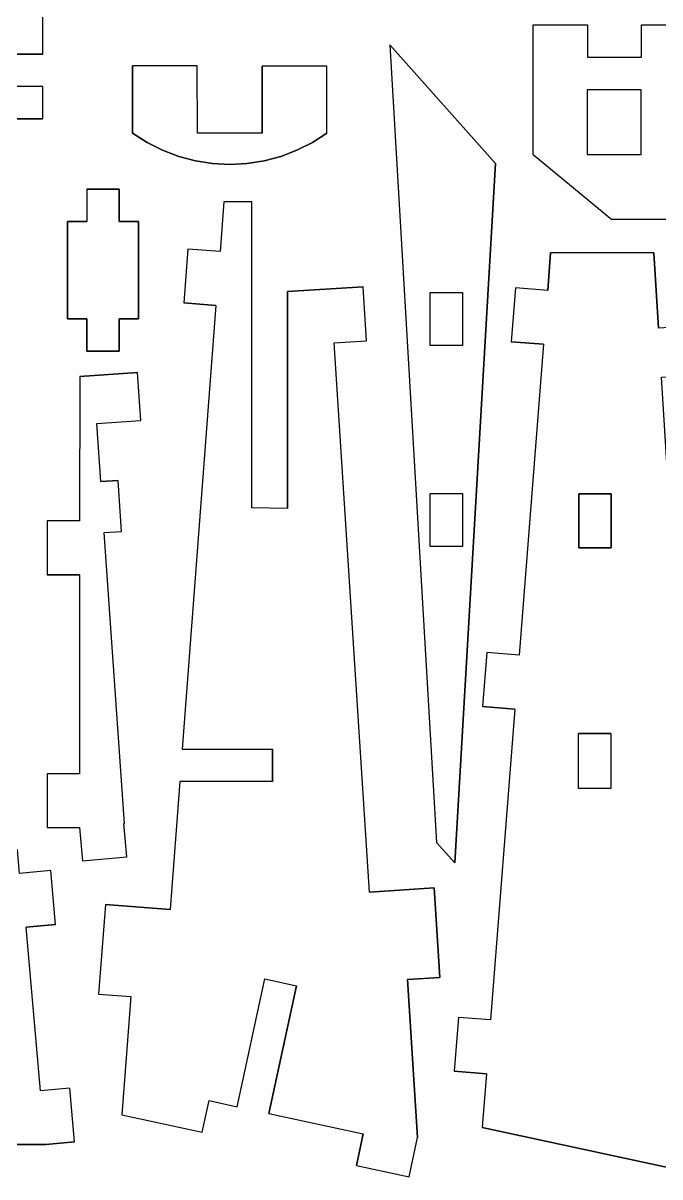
# Model space of a CAD drawing. Extents: x -17.1 to 17.1, y -14.2 to 14.2.
# Drawn here: x -2.26 to 3.64, y -13.91 to -3.23 of the extents above; entities that cross this region are included whole.
import ezdxf

# ---------------------------------------------------------------- set-up
doc = ezdxf.new("R2010")
doc.units = 0
doc.header["$MEASUREMENT"] = 0
doc.layers.add('CAMADA_1', color=7, linetype='CONTINUOUS')

msp = doc.modelspace()

# ---------------------------------------------------------------- linework, layer by layer
at = {"layer": 'CAMADA_1', "color": 250}
for points, knots in [([(-3.3975, 0.81819), (-3.3975, 0.81819), (-3.34966, 1.11438), (-3.34966, 1.11438), (-3.34966, 1.11438), (-3.34966, 1.11438), (-2.76154, 1.01938), (-2.76154, 1.01938), (-2.76154, 1.01938), (-2.76154, 1.01938), (-2.80942, 0.72315), (-2.80942, 0.72315), (-2.80942, 0.72315), (-2.80942, 0.72315), (-2.31581, 0.64343), (-2.31581, 0.64343), (-2.31581, 0.64343), (-2.31581, 0.64343), (-2.26794, 0.93962), (-2.26794, 0.93962), (-2.26794, 0.93962), (-2.26794, 0.93962), (-1.7538, 0.72086), (-1.7538, 0.72086), (-1.7538, 0.72086), (-1.7538, 0.72086), (-1.87124, 0.44485), (-1.87124, 0.44485), (-1.87124, 0.44485), (-1.87124, 0.44485), (-1.41227, 0.24955), (-1.41227, 0.24955), (-1.41227, 0.24955), (-1.41227, 0.24955), (-1.29483, 0.52563), (-1.29483, 0.52563), (-1.29483, 0.52563), (-1.29483, 0.52563), (-0.77953, 0.30638), (-0.77953, 0.30638), (-0.77953, 0.30638), (-0.77953, 0.30638), (-0.62928, 0.26398), (-0.62928, 0.26398), (-0.62928, 0.26398), (-0.62928, 0.26398), (-0.71074, -0.02474), (-0.71074, -0.02474), (-0.71074, -0.02474), (-0.71074, -0.02474), (-0.42203, -0.10619), (-0.42203, -0.10619), (-0.42203, -0.10619), (-0.42203, -0.10619), (-0.34057, 0.18252), (-0.34057, 0.18252), (-0.34057, 0.18252), (-0.34057, 0.18252), (-0.19032, 0.14015), (-0.19032, 0.14015), (-0.19032, 0.14015), (-0.19032, 0.14015), (-0.01034, 0.14015), (-0.01034, 0.14015), (-0.01034, 0.14015), (-0.01034, 0.14015), (-0.01034, -0.15985), (-0.01034, -0.15985), (-0.01034, -0.15985), (-0.01034, -0.15985), (0.28967, -0.15985), (0.28967, -0.15985), (0.28967, -0.15985), (0.28967, -0.15985), (0.28967, 0.14015), (0.28967, 0.14015), (0.28967, 0.14015), (0.28967, 0.14015), (0.46969, 0.14015), (0.46969, 0.14015), (0.46969, 0.14015), (0.46969, 0.14015), (0.46969, 0.2456), (0.46969, 0.2456), (0.46969, 0.2456), (0.46969, 0.2456), (0.77287, 0.3479), (0.77287, 0.3479), (0.77287, 0.3479), (0.77287, 0.3479), (0.86879, 0.06364), (0.86879, 0.06364), (0.86879, 0.06364), (0.86879, 0.06364), (1.15305, 0.15956), (1.15305, 0.15956), (1.15305, 0.15956), (1.15305, 0.15956), (1.05713, 0.44382), (1.05713, 0.44382), (1.05713, 0.44382), (1.05713, 0.44382), (1.36035, 0.54613), (1.36035, 0.54613), (1.36035, 0.54613), (1.36035, 0.54613), (1.64931, 0.49399), (1.64931, 0.49399), (1.64931, 0.49399), (1.64931, 0.49399), (1.59604, 0.19875), (1.59604, 0.19875), (1.59604, 0.19875), (1.59604, 0.19875), (1.59604, -0.38404), (1.59604, -0.38404), (1.59604, -0.38404), (1.59604, -0.38404), (2.60844, -0.38404), (2.60844, -0.38404), (2.60844, -0.38404), (2.60844, -0.38404), (2.60844, -0.58403), (2.60844, -0.58403), (2.60844, -0.58403), (2.60844, -0.58403), (2.90844, -0.58403), (2.90844, -0.58403), (2.90844, -0.58403), (2.90844, -0.58403), (2.90844, -1.10406), (2.90844, -1.10406), (2.90844, -1.10406), (2.90844, -1.10406), (2.60844, -1.10406), (2.60844, -1.10406), (2.60844, -1.10406), (2.60844, -1.10406), (2.60844, -1.30405), (2.60844, -1.30405), (2.60844, -1.30405), (2.60844, -1.30405), (1.59604, -1.30405), (1.59604, -1.30405), (1.59604, -1.30405), (1.59604, -1.30405), (1.59604, -1.88687), (1.59604, -1.88687), (1.59604, -1.88687), (1.59604, -1.88687), (1.64931, -2.18211), (1.64931, -2.18211), (1.64931, -2.18211), (1.64931, -2.18211), (1.36035, -2.23425), (1.36035, -2.23425), (1.36035, -2.23425), (1.36035, -2.23425), (1.05713, -2.13191), (1.05713, -2.13191), (1.05713, -2.13191), (1.05713, -2.13191), (1.15305, -1.84768), (1.15305, -1.84768), (1.15305, -1.84768), (1.15305, -1.84768), (0.86879, -1.75176), (0.86879, -1.75176), (0.86879, -1.75176), (0.86879, -1.75176), (0.7729, -2.03603), (0.7729, -2.03603), (0.7729, -2.03603), (0.7729, -2.03603), (0.46969, -1.93372), (0.46969, -1.93372), (0.46969, -1.93372), (0.46969, -1.93372), (0.46969, -1.82828), (0.46969, -1.82828), (0.46969, -1.82828), (0.46969, -1.82828), (0.28967, -1.82828), (0.28967, -1.82828), (0.28967, -1.82828), (0.28967, -1.82828), (0.28967, -1.52824), (0.28967, -1.52824), (0.28967, -1.52824), (0.28967, -1.52824), (-0.01034, -1.52824), (-0.01034, -1.52824), (-0.01034, -1.52824), (-0.01034, -1.52824), (-0.01034, -1.82824), (-0.01034, -1.82824), (-0.01034, -1.82824), (-0.01034, -1.82824), (-0.19032, -1.82824), (-0.19032, -1.82824), (-0.19032, -1.82824), (-0.19032, -1.82824), (-0.34057, -1.87065), (-0.34057, -1.87065), (-0.34057, -1.87065), (-0.34057, -1.87065), (-0.42203, -1.58193), (-0.42203, -1.58193), (-0.42203, -1.58193), (-0.42203, -1.58193), (-0.71074, -1.66339), (-0.71074, -1.66339), (-0.71074, -1.66339), (-0.71074, -1.66339), (-0.62928, -1.9521), (-0.62928, -1.9521), (-0.62928, -1.9521), (-0.62928, -1.9521), (-0.77953, -1.99451), (-0.77953, -1.99451), (-0.77953, -1.99451), (-0.77953, -1.99451), (-1.29483, -2.21376), (-1.29483, -2.21376), (-1.29483, -2.21376), (-1.29483, -2.21376), (-1.41227, -1.93767), (-1.41227, -1.93767), (-1.41227, -1.93767), (-1.41227, -1.93767), (-1.87124, -2.13294), (-1.87124, -2.13294), (-1.87124, -2.13294), (-1.87124, -2.13294), (-1.75376, -2.40898), (-1.75376, -2.40898), (-1.75376, -2.40898), (-1.75376, -2.40898), (-2.26794, -2.62774), (-2.26794, -2.62774), (-2.26794, -2.62774), (-2.26794, -2.62774), (-2.31581, -2.33155), (-2.31581, -2.33155), (-2.31581, -2.33155), (-2.31581, -2.33155), (-2.80942, -2.41131), (-2.80942, -2.41131), (-2.80942, -2.41131), (-2.80942, -2.41131), (-2.76154, -2.70751), (-2.76154, -2.70751), (-2.76154, -2.70751), (-2.76154, -2.70751), (-3.34966, -2.80251), (-3.34966, -2.80251), (-3.34966, -2.80251), (-3.34966, -2.80251), (-3.3975, -2.50632), (-3.3975, -2.50632), (-3.3975, -2.50632), (-3.3975, -2.50632), (-3.8911, -2.58604), (-3.8911, -2.58604), (-3.8911, -2.58604), (-3.8911, -2.58604), (-3.84323, -2.88224), (-3.84323, -2.88224), (-3.84323, -2.88224), (-3.84323, -2.88224), (-5.14914, -3.09323), (-5.14914, -3.09323), (-5.14914, -3.09323), (-5.14914, -3.09323), (-6.11124, -3.36596), (-6.11124, -3.36596), (-6.11124, -3.36596), (-6.11124, -3.36596), (-6.02939, -3.65461), (-6.02939, -3.65461), (-6.02939, -3.65461), (-6.02939, -3.65461), (-6.51044, -3.79096), (-6.51044, -3.79096), (-6.51044, -3.79096), (-6.51044, -3.79096), (-6.59229, -3.50231), (-6.59229, -3.50231), (-6.59229, -3.50231), (-6.59229, -3.50231), (-9.01605, -4.18942), (-9.01605, -4.18942), (-9.01605, -4.18942), (-9.01605, -4.18942), (-8.93424, -4.47806), (-8.93424, -4.47806), (-8.93424, -4.47806), (-8.93424, -4.47806), (-9.70333, -4.69608), (-9.70333, -4.69608), (-9.70333, -4.69608), (-9.70333, -4.69608), (-9.86197, -4.13636), (-9.86197, -4.13636), (-9.86197, -4.13636), (-9.86197, -4.13636), (-9.60529, -4.06358), (-9.60529, -4.06358), (-9.60529, -4.06358), (-9.60529, -4.06358), (-9.5498, -4.32093), (-9.5498, -4.32093), (-9.5498, -4.32093), (-9.5498, -4.32093), (-9.25654, -4.25775), (-9.25654, -4.25775), (-9.25654, -4.25775), (-9.25654, -4.25775), (-9.40502, -3.56888), (-9.40502, -3.56888), (-9.40502, -3.56888), (-9.40502, -3.56888), (-4.28808, -2.46631), (-4.28808, -2.46631), (-4.28808, -2.46631), (-4.28808, -2.46631), (-4.34982, -2.17262), (-4.34982, -2.17262), (-4.34982, -2.17262), (-4.34982, -2.17262), (-4.98588, -2.30633), (-4.98588, -2.30633), (-4.98588, -2.30633), (-4.98588, -2.30633), (-5.0322, -1.96829), (-5.0322, -1.96829), (-5.0322, -1.96829), (-5.0322, -1.96829), (-2.35828, -1.0606), (-2.35828, -1.0606), (-2.35828, -1.0606), (-2.35828, -1.0606), (-2.35828, -0.62753), (-2.35828, -0.62753), (-2.35828, -0.62753), (-2.35828, -0.62753), (-5.0322, 0.28017), (-5.0322, 0.28017), (-5.0322, 0.28017), (-5.0322, 0.28017), (-4.98588, 0.6182), (-4.98588, 0.6182), (-4.98588, 0.6182), (-4.98588, 0.6182), (-4.34982, 0.4845), (-4.34982, 0.4845), (-4.34982, 0.4845), (-4.34982, 0.4845), (-4.28808, 0.77819), (-4.28808, 0.77819), (-4.28808, 0.77819), (-4.28808, 0.77819), (-9.40502, 1.88076), (-9.40502, 1.88076), (-9.40502, 1.88076), (-9.40502, 1.88076), (-9.25654, 2.56963), (-9.25654, 2.56963), (-9.25654, 2.56963), (-9.25654, 2.56963), (-9.5498, 2.63281), (-9.5498, 2.63281), (-9.5498, 2.63281), (-9.5498, 2.63281), (-9.60529, 2.37546), (-9.60529, 2.37546), (-9.60529, 2.37546), (-9.60529, 2.37546), (-9.86197, 2.44824), (-9.86197, 2.44824), (-9.86197, 2.44824), (-9.86197, 2.44824), (-9.70333, 3.00795), (-9.70333, 3.00795), (-9.70333, 3.00795), (-9.70333, 3.00795), (-8.93424, 2.7899), (-8.93424, 2.7899), (-8.93424, 2.7899), (-8.93424, 2.7899), (-9.01605, 2.50129), (-9.01605, 2.50129), (-9.01605, 2.50129), (-9.01605, 2.50129), (-6.59229, 1.81419), (-6.59229, 1.81419), (-6.59229, 1.81419), (-6.59229, 1.81419), (-6.51044, 2.10283), (-6.51044, 2.10283), (-6.51044, 2.10283), (-6.51044, 2.10283), (-6.02943, 1.96645), (-6.02943, 1.96645), (-6.02943, 1.96645), (-6.02943, 1.96645), (-6.11124, 1.67784), (-6.11124, 1.67784), (-6.11124, 1.67784), (-6.11124, 1.67784), (-5.14914, 1.40507), (-5.14914, 1.40507), (-5.14914, 1.40507), (-5.14914, 1.40507), (-3.84327, 1.19411), (-3.84327, 1.19411), (-3.84327, 1.19411), (-3.84327, 1.19411), (-3.8911, 0.89792), (-3.8911, 0.89792), (-3.8911, 0.89792), (-3.8911, 0.89792), (-3.3975, 0.81819), (-3.3975, 0.81819)], [0, 0, 0, 0, 0.00934579, 0.00934579, 0.00934579, 0.00934579, 0.01869159, 0.01869159, 0.01869159, 0.01869159, 0.02803738, 0.02803738, 0.02803738, 0.02803738, 0.03738318, 0.03738318, 0.03738318, 0.03738318, 0.04672897, 0.04672897, 0.04672897, 0.04672897, 0.05607477, 0.05607477, 0.05607477, 0.05607477, 0.06542056, 0.06542056, 0.06542056, 0.06542056, 0.07476636, 0.07476636, 0.07476636, 0.07476636, 0.08411215, 0.08411215, 0.08411215, 0.08411215, 0.09345794, 0.09345794, 0.09345794, 0.09345794, 0.10280374, 0.10280374, 0.10280374, 0.10280374, 0.11214953, 0.11214953, 0.11214953, 0.11214953, 0.12149533, 0.12149533, 0.12149533, 0.12149533, 0.13084112, 0.13084112, 0.13084112, 0.13084112, 0.14018692, 0.14018692, 0.14018692, 0.14018692, 0.14953271, 0.14953271, 0.14953271, 0.14953271, 0.1588785, 0.1588785, 0.1588785, 0.1588785, 0.1682243, 0.1682243, 0.1682243, 0.1682243, 0.17757009, 0.17757009, 0.17757009, 0.17757009, 0.18691589, 0.18691589, 0.18691589, 0.18691589, 0.19626168, 0.19626168, 0.19626168, 0.19626168, 0.20560748, 0.20560748, 0.20560748, 0.20560748, 0.21495327, 0.21495327, 0.21495327, 0.21495327, 0.22429907, 0.22429907, 0.22429907, 0.22429907, 0.23364486, 0.23364486, 0.23364486, 0.23364486, 0.24299065, 0.24299065, 0.24299065, 0.24299065, 0.25233645, 0.25233645, 0.25233645, 0.25233645, 0.26168224, 0.26168224, 0.26168224, 0.26168224, 0.27102804, 0.27102804, 0.27102804, 0.27102804, 0.28037383, 0.28037383, 0.28037383, 0.28037383, 0.28971963, 0.28971963, 0.28971963, 0.28971963, 0.29906542, 0.29906542, 0.29906542, 0.29906542, 0.30841121, 0.30841121, 0.30841121, 0.30841121, 0.31775701, 0.31775701, 0.31775701, 0.31775701, 0.3271028, 0.3271028, 0.3271028, 0.3271028, 0.3364486, 0.3364486, 0.3364486, 0.3364486, 0.34579439, 0.34579439, 0.34579439, 0.34579439, 0.35514019, 0.35514019, 0.35514019, 0.35514019, 0.36448598, 0.36448598, 0.36448598, 0.36448598, 0.37383178, 0.37383178, 0.37383178, 0.37383178, 0.38317757, 0.38317757, 0.38317757, 0.38317757, 0.39252336, 0.39252336, 0.39252336, 0.39252336, 0.40186916, 0.40186916, 0.40186916, 0.40186916, 0.41121495, 0.41121495, 0.41121495, 0.41121495, 0.42056075, 0.42056075, 0.42056075, 0.42056075, 0.42990654, 0.42990654, 0.42990654, 0.42990654, 0.43925234, 0.43925234, 0.43925234, 0.43925234, 0.44859813, 0.44859813, 0.44859813, 0.44859813, 0.45794393, 0.45794393, 0.45794393, 0.45794393, 0.46728972, 0.46728972, 0.46728972, 0.46728972, 0.47663551, 0.47663551, 0.47663551, 0.47663551, 0.48598131, 0.48598131, 0.48598131, 0.48598131, 0.4953271, 0.4953271, 0.4953271, 0.4953271, 0.5046729, 0.5046729, 0.5046729, 0.5046729, 0.51401869, 0.51401869, 0.51401869, 0.51401869, 0.52336449, 0.52336449, 0.52336449, 0.52336449, 0.53271028, 0.53271028, 0.53271028, 0.53271028, 0.54205607, 0.54205607, 0.54205607, 0.54205607, 0.55140187, 0.55140187, 0.55140187, 0.55140187, 0.56074766, 0.56074766, 0.56074766, 0.56074766, 0.57009346, 0.57009346, 0.57009346, 0.57009346, 0.57943925, 0.57943925, 0.57943925, 0.57943925, 0.58878505, 0.58878505, 0.58878505, 0.58878505, 0.59813084, 0.59813084, 0.59813084, 0.59813084, 0.60747664, 0.60747664, 0.60747664, 0.60747664, 0.61682243, 0.61682243, 0.61682243, 0.61682243, 0.62616822, 0.62616822, 0.62616822, 0.62616822, 0.63551402, 0.63551402, 0.63551402, 0.63551402, 0.64485981, 0.64485981, 0.64485981, 0.64485981, 0.65420561, 0.65420561, 0.65420561, 0.65420561, 0.6635514, 0.6635514, 0.6635514, 0.6635514, 0.6728972, 0.6728972, 0.6728972, 0.6728972, 0.68224299, 0.68224299, 0.68224299, 0.68224299, 0.69158879, 0.69158879, 0.69158879, 0.69158879, 0.70093458, 0.70093458, 0.70093458, 0.70093458, 0.71028037, 0.71028037, 0.71028037, 0.71028037, 0.71962617, 0.71962617, 0.71962617, 0.71962617, 0.72897196, 0.72897196, 0.72897196, 0.72897196, 0.73831776, 0.73831776, 0.73831776, 0.73831776, 0.74766355, 0.74766355, 0.74766355, 0.74766355, 0.75700935, 0.75700935, 0.75700935, 0.75700935, 0.76635514, 0.76635514, 0.76635514, 0.76635514, 0.77570093, 0.77570093, 0.77570093, 0.77570093, 0.78504673, 0.78504673, 0.78504673, 0.78504673, 0.79439252, 0.79439252, 0.79439252, 0.79439252, 0.80373832, 0.80373832, 0.80373832, 0.80373832, 0.81308411, 0.81308411, 0.81308411, 0.81308411, 0.82242991, 0.82242991, 0.82242991, 0.82242991, 0.8317757, 0.8317757, 0.8317757, 0.8317757, 0.8411215, 0.8411215, 0.8411215, 0.8411215, 0.85046729, 0.85046729, 0.85046729, 0.85046729, 0.85981308, 0.85981308, 0.85981308, 0.85981308, 0.86915888, 0.86915888, 0.86915888, 0.86915888, 0.87850467, 0.87850467, 0.87850467, 0.87850467, 0.88785047, 0.88785047, 0.88785047, 0.88785047, 0.89719626, 0.89719626, 0.89719626, 0.89719626, 0.90654206, 0.90654206, 0.90654206, 0.90654206, 0.91588785, 0.91588785, 0.91588785, 0.91588785, 0.92523364, 0.92523364, 0.92523364, 0.92523364, 0.93457944, 0.93457944, 0.93457944, 0.93457944, 0.94392523, 0.94392523, 0.94392523, 0.94392523, 0.95327103, 0.95327103, 0.95327103, 0.95327103, 0.96261682, 0.96261682, 0.96261682, 0.96261682, 0.97196262, 0.97196262, 0.97196262, 0.97196262, 0.98130841, 0.98130841, 0.98130841, 0.98130841, 1, 1, 1, 1]), ([(-3.27826, -4.37883), (-3.27826, -4.37883), (-3.64987, -3.55911), (-3.64987, -3.55911), (-3.64987, -3.55911), (-3.64987, -3.55911), (-3.27515, -3.18104), (-3.27515, -3.18104), (-3.27515, -3.18104), (-3.27515, -3.18104), (-2.07529, -2.9034), (-2.07529, -2.9034), (-2.07529, -2.9034), (-2.07529, -2.9034), (-2.07529, -3.519), (-2.07529, -3.519), (-2.07529, -3.519), (-2.07529, -3.519), (-2.57531, -3.519), (-2.57531, -3.519), (-2.57531, -3.519), (-2.57531, -3.519), (-2.57531, -3.81879), (-2.57531, -3.81879), (-2.57531, -3.81879), (-2.57531, -3.81879), (-2.07529, -3.81879), (-2.07529, -3.81879), (-2.07529, -3.81879), (-2.07529, -3.81879), (-2.07529, -4.11879), (-2.07529, -4.11879), (-2.07529, -4.11879), (-2.07529, -4.11879), (-2.69501, -4.11847), (-2.69501, -4.11847), (-2.69501, -4.11847), (-2.69501, -4.11847), (-2.69501, -4.41848), (-2.69501, -4.41848), (-2.69501, -4.41848), (-2.69501, -4.41848), (-3.27826, -4.37883), (-3.27826, -4.37883)], [0, 0, 0, 0, 0.08333333, 0.08333333, 0.08333333, 0.08333333, 0.16666667, 0.16666667, 0.16666667, 0.16666667, 0.25, 0.25, 0.25, 0.25, 0.33333333, 0.33333333, 0.33333333, 0.33333333, 0.41666667, 0.41666667, 0.41666667, 0.41666667, 0.5, 0.5, 0.5, 0.5, 0.58333333, 0.58333333, 0.58333333, 0.58333333, 0.66666667, 0.66666667, 0.66666667, 0.66666667, 0.75, 0.75, 0.75, 0.75, 0.83333333, 0.83333333, 0.83333333, 0.83333333, 1, 1, 1, 1]), ([(1.56909, -10.81381), (1.56909, -10.81381), (1.13665, -3.43098), (1.13665, -3.43098), (1.13665, -3.43098), (1.13665, -3.43098), (2.11515, -4.52946), (2.11515, -4.52946), (2.11515, -4.52946), (2.11515, -4.52946), (1.73683, -11.00212), (1.73683, -11.00212), (1.73683, -11.00212), (1.73683, -11.00212), (1.56909, -10.81381), (1.56909, -10.81381)], [0, 0, 0, 0, 0.2, 0.2, 0.2, 0.2, 0.4, 0.4, 0.4, 0.4, 0.6, 0.6, 0.6, 0.6, 1, 1, 1, 1]), ([(0.55404, -4.24914), (0.55404, -4.24914), (0.41938, -4.33579), (0.41938, -4.33579), (0.41938, -4.33579), (0.41938, -4.33579), (0.27647, -4.40796), (0.27647, -4.40796), (0.27647, -4.40796), (0.27647, -4.40796), (0.12686, -4.46494), (0.12686, -4.46494), (0.12686, -4.46494), (0.12686, -4.46494), (-0.02787, -4.50607), (-0.02787, -4.50607), (-0.02787, -4.50607), (-0.02787, -4.50607), (-0.18602, -4.53094), (-0.18602, -4.53094), (-0.18602, -4.53094), (-0.18602, -4.53094), (-0.34593, -4.53927), (-0.34593, -4.53927), (-0.34593, -4.53927), (-0.34593, -4.53927), (-0.50581, -4.53098), (-0.50581, -4.53098), (-0.50581, -4.53098), (-0.50581, -4.53098), (-0.66396, -4.50614), (-0.66396, -4.50614), (-0.66396, -4.50614), (-0.66396, -4.50614), (-0.81873, -4.46504), (-0.81873, -4.46504), (-0.81873, -4.46504), (-0.81873, -4.46504), (-0.96834, -4.40811), (-0.96834, -4.40811), (-0.96834, -4.40811), (-0.96834, -4.40811), (-1.11128, -4.33596), (-1.11128, -4.33596), (-1.11128, -4.33596), (-1.11128, -4.33596), (-1.24598, -4.24939), (-1.24598, -4.24939), (-1.24598, -4.24939), (-1.24598, -4.24939), (-1.24622, -3.62797), (-1.24622, -3.62797), (-1.24622, -3.62797), (-1.24622, -3.62797), (-0.64625, -3.62751), (-0.64625, -3.62751), (-0.64625, -3.62751), (-0.64625, -3.62751), (-0.64597, -4.24893), (-0.64597, -4.24893), (-0.64597, -4.24893), (-0.64597, -4.24893), (-0.04593, -4.24893), (-0.04593, -4.24893), (-0.04593, -4.24893), (-0.04593, -4.24893), (-0.04586, -3.62924), (-0.04586, -3.62924), (-0.04586, -3.62924), (-0.04586, -3.62924), (0.55411, -3.62945), (0.55411, -3.62945), (0.55411, -3.62945), (0.55411, -3.62945), (0.55404, -4.24914), (0.55404, -4.24914)], [0, 0, 0, 0, 0.05, 0.05, 0.05, 0.05, 0.1, 0.1, 0.1, 0.1, 0.15, 0.15, 0.15, 0.15, 0.2, 0.2, 0.2, 0.2, 0.25, 0.25, 0.25, 0.25, 0.3, 0.3, 0.3, 0.3, 0.35, 0.35, 0.35, 0.35, 0.4, 0.4, 0.4, 0.4, 0.45, 0.45, 0.45, 0.45, 0.5, 0.5, 0.5, 0.5, 0.55, 0.55, 0.55, 0.55, 0.6, 0.6, 0.6, 0.6, 0.65, 0.65, 0.65, 0.65, 0.7, 0.7, 0.7, 0.7, 0.75, 0.75, 0.75, 0.75, 0.8, 0.8, 0.8, 0.8, 0.85, 0.85, 0.85, 0.85, 0.9, 0.9, 0.9, 0.9, 1, 1, 1, 1]), ([(-1.18943, -5.06865), (-1.18943, -5.06865), (-1.18943, -5.96865), (-1.18943, -5.96865), (-1.18943, -5.96865), (-1.18943, -5.96865), (-1.36941, -5.96865), (-1.36941, -5.96865), (-1.36941, -5.96865), (-1.36941, -5.96865), (-1.36941, -6.26866), (-1.36941, -6.26866), (-1.36941, -6.26866), (-1.36941, -6.26866), (-1.66941, -6.26866), (-1.66941, -6.26866), (-1.66941, -6.26866), (-1.66941, -6.26866), (-1.66941, -5.96865), (-1.66941, -5.96865), (-1.66941, -5.96865), (-1.66941, -5.96865), (-1.84944, -5.96865), (-1.84944, -5.96865), (-1.84944, -5.96865), (-1.84944, -5.96865), (-1.84944, -5.06865), (-1.84944, -5.06865), (-1.84944, -5.06865), (-1.84944, -5.06865), (-1.66941, -5.06865), (-1.66941, -5.06865), (-1.66941, -5.06865), (-1.66941, -5.06865), (-1.66941, -4.76864), (-1.66941, -4.76864), (-1.66941, -4.76864), (-1.66941, -4.76864), (-1.36941, -4.76864), (-1.36941, -4.76864), (-1.36941, -4.76864), (-1.36941, -4.76864), (-1.36941, -5.06865), (-1.36941, -5.06865), (-1.36941, -5.06865), (-1.36941, -5.06865), (-1.18943, -5.06865), (-1.18943, -5.06865)], [0, 0, 0, 0, 0.07692308, 0.07692308, 0.07692308, 0.07692308, 0.15384615, 0.15384615, 0.15384615, 0.15384615, 0.23076923, 0.23076923, 0.23076923, 0.23076923, 0.30769231, 0.30769231, 0.30769231, 0.30769231, 0.38461538, 0.38461538, 0.38461538, 0.38461538, 0.46153846, 0.46153846, 0.46153846, 0.46153846, 0.53846154, 0.53846154, 0.53846154, 0.53846154, 0.61538462, 0.61538462, 0.61538462, 0.61538462, 0.69230769, 0.69230769, 0.69230769, 0.69230769, 0.76923077, 0.76923077, 0.76923077, 0.76923077, 0.84615385, 0.84615385, 0.84615385, 0.84615385, 1, 1, 1, 1]), ([(0.62131, -6.18999), (0.62131, -6.18999), (0.9471, -11.27415), (0.9471, -11.27415), (0.9471, -11.27415), (0.9471, -11.27415), (1.54587, -11.23577), (1.54587, -11.23577), (1.54587, -11.23577), (1.54587, -11.23577), (1.599, -12.06465), (1.599, -12.06465), (1.599, -12.06465), (1.599, -12.06465), (1.2996, -12.08384), (1.2996, -12.08384), (1.2996, -12.08384), (1.2996, -12.08384), (1.3933, -13.54569), (1.3933, -13.54569), (1.3933, -13.54569), (1.3933, -13.54569), (1.31484, -13.90975), (1.31484, -13.90975), (1.31484, -13.90975), (1.31484, -13.90975), (0.82607, -13.80441), (0.82607, -13.80441), (0.82607, -13.80441), (0.82607, -13.80441), (0.88925, -13.51115), (0.88925, -13.51115), (0.88925, -13.51115), (0.88925, -13.51115), (0.01581, -13.32291), (0.01581, -13.32291), (0.01581, -13.32291), (0.01581, -13.32291), (0.27069, -12.14008), (0.27069, -12.14008), (0.27069, -12.14008), (0.27069, -12.14008), (-0.02258, -12.07686), (-0.02258, -12.07686), (-0.02258, -12.07686), (-0.02258, -12.07686), (-0.27749, -13.25972), (-0.27749, -13.25972), (-0.27749, -13.25972), (-0.27749, -13.25972), (-0.5377, -13.20363), (-0.5377, -13.20363), (-0.5377, -13.20363), (-0.5377, -13.20363), (-0.60089, -13.4969), (-0.60089, -13.4969), (-0.60089, -13.4969), (-0.60089, -13.4969), (-1.34468, -13.33663), (-1.34468, -13.33663), (-1.34468, -13.33663), (-1.34468, -13.33663), (-1.26118, -12.23981), (-1.26118, -12.23981), (-1.26118, -12.23981), (-1.26118, -12.23981), (-1.56034, -12.21702), (-1.56034, -12.21702), (-1.56034, -12.21702), (-1.56034, -12.21702), (-1.49729, -11.38884), (-1.49729, -11.38884), (-1.49729, -11.38884), (-1.49729, -11.38884), (-0.89902, -11.43438), (-0.89902, -11.43438), (-0.89902, -11.43438), (-0.89902, -11.43438), (-0.80899, -10.25155), (-0.80899, -10.25155), (-0.80899, -10.25155), (-0.80899, -10.25155), (0.0489, -10.25155), (0.0489, -10.25155), (0.0489, -10.25155), (0.0489, -10.25155), (0.0489, -9.95155), (0.0489, -9.95155), (0.0489, -9.95155), (0.0489, -9.95155), (-0.78613, -9.95155), (-0.78613, -9.95155), (-0.78613, -9.95155), (-0.78613, -9.95155), (-0.47339, -5.84335), (-0.47339, -5.84335), (-0.47339, -5.84335), (-0.47339, -5.84335), (-0.77251, -5.82056), (-0.77251, -5.82056), (-0.77251, -5.82056), (-0.77251, -5.82056), (-0.73459, -5.32201), (-0.73459, -5.32201), (-0.73459, -5.32201), (-0.73459, -5.32201), (-0.43543, -5.3448), (-0.43543, -5.3448), (-0.43543, -5.3448), (-0.43543, -5.3448), (-0.40037, -4.88397), (-0.40037, -4.88397), (-0.40037, -4.88397), (-0.40037, -4.88397), (-0.1422, -4.8858), (-0.1422, -4.8858), (-0.1422, -4.8858), (-0.1422, -4.8858), (-0.1422, -7.71628), (-0.1422, -7.71628), (-0.1422, -7.71628), (-0.1422, -7.71628), (0.18905, -7.72471), (0.18905, -7.72471), (0.18905, -7.72471), (0.18905, -7.72471), (0.18905, -5.71666), (0.18905, -5.71666), (0.18905, -5.71666), (0.18905, -5.71666), (0.88872, -5.67183), (0.88872, -5.67183), (0.88872, -5.67183), (0.88872, -5.67183), (0.92072, -6.17079), (0.92072, -6.17079), (0.92072, -6.17079), (0.92072, -6.17079), (0.62131, -6.18999), (0.62131, -6.18999)], [0, 0, 0, 0, 0.02777778, 0.02777778, 0.02777778, 0.02777778, 0.05555556, 0.05555556, 0.05555556, 0.05555556, 0.08333333, 0.08333333, 0.08333333, 0.08333333, 0.11111111, 0.11111111, 0.11111111, 0.11111111, 0.13888889, 0.13888889, 0.13888889, 0.13888889, 0.16666667, 0.16666667, 0.16666667, 0.16666667, 0.19444444, 0.19444444, 0.19444444, 0.19444444, 0.22222222, 0.22222222, 0.22222222, 0.22222222, 0.25, 0.25, 0.25, 0.25, 0.27777778, 0.27777778, 0.27777778, 0.27777778, 0.30555556, 0.30555556, 0.30555556, 0.30555556, 0.33333333, 0.33333333, 0.33333333, 0.33333333, 0.36111111, 0.36111111, 0.36111111, 0.36111111, 0.38888889, 0.38888889, 0.38888889, 0.38888889, 0.41666667, 0.41666667, 0.41666667, 0.41666667, 0.44444444, 0.44444444, 0.44444444, 0.44444444, 0.47222222, 0.47222222, 0.47222222, 0.47222222, 0.5, 0.5, 0.5, 0.5, 0.52777778, 0.52777778, 0.52777778, 0.52777778, 0.55555556, 0.55555556, 0.55555556, 0.55555556, 0.58333333, 0.58333333, 0.58333333, 0.58333333, 0.61111111, 0.61111111, 0.61111111, 0.61111111, 0.63888889, 0.63888889, 0.63888889, 0.63888889, 0.66666667, 0.66666667, 0.66666667, 0.66666667, 0.69444444, 0.69444444, 0.69444444, 0.69444444, 0.72222222, 0.72222222, 0.72222222, 0.72222222, 0.75, 0.75, 0.75, 0.75, 0.77777778, 0.77777778, 0.77777778, 0.77777778, 0.80555556, 0.80555556, 0.80555556, 0.80555556, 0.83333333, 0.83333333, 0.83333333, 0.83333333, 0.86111111, 0.86111111, 0.86111111, 0.86111111, 0.88888889, 0.88888889, 0.88888889, 0.88888889, 0.91666667, 0.91666667, 0.91666667, 0.91666667, 0.94444444, 0.94444444, 0.94444444, 0.94444444, 1, 1, 1, 1]), ([(3.57995, -5.3569), (3.57995, -5.3569), (3.62292, -6.05336), (3.62292, -6.05336), (3.62292, -6.05336), (3.62292, -6.05336), (3.92233, -6.03473), (3.92233, -6.03473), (3.92233, -6.03473), (3.92233, -6.03473), (3.95055, -6.48808), (3.95055, -6.48808), (3.95055, -6.48808), (3.95055, -6.48808), (3.65111, -6.50671), (3.65111, -6.50671), (3.65111, -6.50671), (3.65111, -6.50671), (3.83649, -9.48677), (3.83649, -9.48677), (3.83649, -9.48677), (3.83649, -9.48677), (4.13593, -9.46814), (4.13593, -9.46814), (4.13593, -9.46814), (4.13593, -9.46814), (4.16698, -9.96718), (4.16698, -9.96718), (4.16698, -9.96718), (4.16698, -9.96718), (3.86754, -9.9858), (3.86754, -9.9858), (3.86754, -9.9858), (3.86754, -9.9858), (4.05356, -12.97598), (4.05356, -12.97598), (4.05356, -12.97598), (4.05356, -12.97598), (4.353, -12.95736), (4.353, -12.95736), (4.353, -12.95736), (4.353, -12.95736), (4.38404, -13.4564), (4.38404, -13.4564), (4.38404, -13.4564), (4.38404, -13.4564), (4.0846, -13.47502), (4.0846, -13.47502), (4.0846, -13.47502), (4.0846, -13.47502), (4.11166, -13.90975), (4.11166, -13.90975), (4.11166, -13.90975), (4.11166, -13.90975), (1.99108, -13.45389), (1.99108, -13.45389), (1.99108, -13.45389), (1.99108, -13.45389), (1.99485, -13.40821), (1.99485, -13.40821), (1.99485, -13.40821), (1.99485, -13.40821), (2.03013, -12.95542), (2.03013, -12.95542), (2.03013, -12.95542), (2.03013, -12.95542), (1.73186, -12.93206), (1.73186, -12.93206), (1.73186, -12.93206), (1.73186, -12.93206), (1.77091, -12.43359), (1.77091, -12.43359), (1.77091, -12.43359), (1.77091, -12.43359), (2.06918, -12.45694), (2.06918, -12.45694), (2.06918, -12.45694), (2.06918, -12.45694), (2.29454, -9.57944), (2.29454, -9.57944), (2.29454, -9.57944), (2.29454, -9.57944), (1.99549, -9.55602), (1.99549, -9.55602), (1.99549, -9.55602), (1.99549, -9.55602), (2.03451, -9.05754), (2.03451, -9.05754), (2.03451, -9.05754), (2.03451, -9.05754), (2.33359, -9.08096), (2.33359, -9.08096), (2.33359, -9.08096), (2.33359, -9.08096), (2.55891, -6.20343), (2.55891, -6.20343), (2.55891, -6.20343), (2.55891, -6.20343), (2.25982, -6.18), (2.25982, -6.18), (2.25982, -6.18), (2.25982, -6.18), (2.29884, -5.68153), (2.29884, -5.68153), (2.29884, -5.68153), (2.29884, -5.68153), (2.59793, -5.70495), (2.59793, -5.70495), (2.59793, -5.70495), (2.59793, -5.70495), (2.6252, -5.3569), (2.6252, -5.3569), (2.6252, -5.3569), (2.6252, -5.3569), (3.57995, -5.3569), (3.57995, -5.3569)], [0, 0, 0, 0, 0.03333333, 0.03333333, 0.03333333, 0.03333333, 0.06666667, 0.06666667, 0.06666667, 0.06666667, 0.1, 0.1, 0.1, 0.1, 0.13333333, 0.13333333, 0.13333333, 0.13333333, 0.16666667, 0.16666667, 0.16666667, 0.16666667, 0.2, 0.2, 0.2, 0.2, 0.23333333, 0.23333333, 0.23333333, 0.23333333, 0.26666667, 0.26666667, 0.26666667, 0.26666667, 0.3, 0.3, 0.3, 0.3, 0.33333333, 0.33333333, 0.33333333, 0.33333333, 0.36666667, 0.36666667, 0.36666667, 0.36666667, 0.4, 0.4, 0.4, 0.4, 0.43333333, 0.43333333, 0.43333333, 0.43333333, 0.46666667, 0.46666667, 0.46666667, 0.46666667, 0.5, 0.5, 0.5, 0.5, 0.53333333, 0.53333333, 0.53333333, 0.53333333, 0.56666667, 0.56666667, 0.56666667, 0.56666667, 0.6, 0.6, 0.6, 0.6, 0.63333333, 0.63333333, 0.63333333, 0.63333333, 0.66666667, 0.66666667, 0.66666667, 0.66666667, 0.7, 0.7, 0.7, 0.7, 0.73333333, 0.73333333, 0.73333333, 0.73333333, 0.76666667, 0.76666667, 0.76666667, 0.76666667, 0.8, 0.8, 0.8, 0.8, 0.83333333, 0.83333333, 0.83333333, 0.83333333, 0.86666667, 0.86666667, 0.86666667, 0.86666667, 0.9, 0.9, 0.9, 0.9, 0.93333333, 0.93333333, 0.93333333, 0.93333333, 1, 1, 1, 1]), ([(1.50858, -5.72559), (1.50858, -5.72559), (1.50858, -6.2156), (1.50858, -6.2156), (1.50858, -6.2156), (1.50858, -6.2156), (1.80859, -6.2156), (1.80859, -6.2156), (1.80859, -6.2156), (1.80859, -6.2156), (1.80859, -5.72559), (1.80859, -5.72559), (1.80859, -5.72559), (1.80859, -5.72559), (1.50858, -5.72559), (1.50858, -5.72559)], [0, 0, 0, 0, 0.2, 0.2, 0.2, 0.2, 0.4, 0.4, 0.4, 0.4, 0.6, 0.6, 0.6, 0.6, 1, 1, 1, 1]), ([(-2.03637, -8.33865), (-2.03637, -8.33865), (-2.03637, -7.83866), (-2.03637, -7.83866), (-2.03637, -7.83866), (-2.03637, -7.83866), (-1.73637, -7.83866), (-1.73637, -7.83866), (-1.73637, -7.83866), (-1.73637, -7.83866), (-1.73408, -6.50061), (-1.73408, -6.50061), (-1.73408, -6.50061), (-1.73408, -6.50061), (-1.19941, -6.46353), (-1.19941, -6.46353), (-1.19941, -6.46353), (-1.19941, -6.46353), (-1.16854, -6.90828), (-1.16854, -6.90828), (-1.16854, -6.90828), (-1.16854, -6.90828), (-1.57734, -6.93661), (-1.57734, -6.93661), (-1.57734, -6.93661), (-1.57734, -6.93661), (-1.54005, -7.47431), (-1.54005, -7.47431), (-1.54005, -7.47431), (-1.54005, -7.47431), (-1.38042, -7.46323), (-1.38042, -7.46323), (-1.38042, -7.46323), (-1.38042, -7.46323), (-1.34768, -7.93546), (-1.34768, -7.93546), (-1.34768, -7.93546), (-1.34768, -7.93546), (-1.50728, -7.94654), (-1.50728, -7.94654), (-1.50728, -7.94654), (-1.50728, -7.94654), (-1.32052, -10.63936), (-1.32052, -10.63936), (-1.32052, -10.63936), (-1.32052, -10.63936), (-1.3263, -10.63985), (-1.3263, -10.63985), (-1.3263, -10.63985), (-1.3263, -10.63985), (-1.29907, -10.94868), (-1.29907, -10.94868), (-1.29907, -10.94868), (-1.29907, -10.94868), (-1.7091, -10.98487), (-1.7091, -10.98487), (-1.7091, -10.98487), (-1.7091, -10.98487), (-1.73637, -10.67605), (-1.73637, -10.67605), (-1.73637, -10.67605), (-1.73637, -10.67605), (-2.03637, -10.67644), (-2.03637, -10.67644), (-2.03637, -10.67644), (-2.03637, -10.67644), (-2.03637, -10.18026), (-2.03637, -10.18026), (-2.03637, -10.18026), (-2.03637, -10.18026), (-1.73637, -10.18026), (-1.73637, -10.18026), (-1.73637, -10.18026), (-1.73637, -10.18026), (-1.73637, -8.33865), (-1.73637, -8.33865), (-1.73637, -8.33865), (-1.73637, -8.33865), (-2.03637, -8.33865), (-2.03637, -8.33865)], [0, 0, 0, 0, 0.04761905, 0.04761905, 0.04761905, 0.04761905, 0.0952381, 0.0952381, 0.0952381, 0.0952381, 0.14285714, 0.14285714, 0.14285714, 0.14285714, 0.19047619, 0.19047619, 0.19047619, 0.19047619, 0.23809524, 0.23809524, 0.23809524, 0.23809524, 0.28571429, 0.28571429, 0.28571429, 0.28571429, 0.33333333, 0.33333333, 0.33333333, 0.33333333, 0.38095238, 0.38095238, 0.38095238, 0.38095238, 0.42857143, 0.42857143, 0.42857143, 0.42857143, 0.47619048, 0.47619048, 0.47619048, 0.47619048, 0.52380952, 0.52380952, 0.52380952, 0.52380952, 0.57142857, 0.57142857, 0.57142857, 0.57142857, 0.61904762, 0.61904762, 0.61904762, 0.61904762, 0.66666667, 0.66666667, 0.66666667, 0.66666667, 0.71428571, 0.71428571, 0.71428571, 0.71428571, 0.76190476, 0.76190476, 0.76190476, 0.76190476, 0.80952381, 0.80952381, 0.80952381, 0.80952381, 0.85714286, 0.85714286, 0.85714286, 0.85714286, 0.9047619, 0.9047619, 0.9047619, 0.9047619, 1, 1, 1, 1]), ([(1.50858, -7.58371), (1.50858, -7.58371), (1.50858, -8.07636), (1.50858, -8.07636), (1.50858, -8.07636), (1.50858, -8.07636), (1.80859, -8.07636), (1.80859, -8.07636), (1.80859, -8.07636), (1.80859, -8.07636), (1.80859, -7.58371), (1.80859, -7.58371), (1.80859, -7.58371), (1.80859, -7.58371), (1.50858, -7.58371), (1.50858, -7.58371)], [0, 0, 0, 0, 0.2, 0.2, 0.2, 0.2, 0.4, 0.4, 0.4, 0.4, 0.6, 0.6, 0.6, 0.6, 1, 1, 1, 1]), ([(3.18703, -8.08775), (3.18703, -8.08775), (3.18703, -7.58776), (3.18703, -7.58776), (3.18703, -7.58776), (3.18703, -7.58776), (2.88699, -7.58776), (2.88699, -7.58776), (2.88699, -7.58776), (2.88699, -7.58776), (2.88699, -8.08775), (2.88699, -8.08775), (2.88699, -8.08775), (2.88699, -8.08775), (3.18703, -8.08775), (3.18703, -8.08775)], [0, 0, 0, 0, 0.2, 0.2, 0.2, 0.2, 0.4, 0.4, 0.4, 0.4, 0.6, 0.6, 0.6, 0.6, 1, 1, 1, 1]), ([(-4.41399, -8.65149), (-4.41399, -8.65149), (-4.71389, -8.65146), (-4.71389, -8.65146), (-4.71389, -8.65146), (-4.71389, -8.65146), (-4.71389, -8.37516), (-4.71389, -8.37516), (-4.71389, -8.37516), (-4.71389, -8.37516), (-3.13926, -8.37527), (-3.13926, -8.37527), (-3.13926, -8.37527), (-3.13926, -8.37527), (-3.13926, -8.60394), (-3.13926, -8.60394), (-3.13926, -8.60394), (-3.13926, -8.60394), (-2.83926, -8.60397), (-2.83926, -8.60397), (-2.83926, -8.60397), (-2.83926, -8.60397), (-2.83933, -8.52015), (-2.83933, -8.52015), (-2.83933, -8.52015), (-2.83933, -8.52015), (-2.83926, -8.37527), (-2.83926, -8.37527), (-2.83926, -8.37527), (-2.83926, -8.37527), (-2.53287, -8.3753), (-2.53287, -8.3753), (-2.53287, -8.3753), (-2.53287, -8.3753), (-2.44097, -9.40947), (-2.44097, -9.40947), (-2.44097, -9.40947), (-2.44097, -9.40947), (-3.08935, -9.46648), (-3.08935, -9.46648), (-3.08935, -9.46648), (-3.08935, -9.46648), (-3.04842, -9.93186), (-3.04842, -9.93186), (-3.04842, -9.93186), (-3.04842, -9.93186), (-2.38238, -9.87327), (-2.38238, -9.87327), (-2.38238, -9.87327), (-2.38238, -9.87327), (-2.33698, -10.38959), (-2.33698, -10.38959), (-2.33698, -10.38959), (-2.33698, -10.38959), (-3.10402, -10.45705), (-3.10402, -10.45705), (-3.10402, -10.45705), (-3.10402, -10.45705), (-3.06081, -10.94811), (-3.06081, -10.94811), (-3.06081, -10.94811), (-3.06081, -10.94811), (-2.31151, -10.88221), (-2.31151, -10.88221), (-2.31151, -10.88221), (-2.31151, -10.88221), (-2.29228, -11.10065), (-2.29228, -11.10065), (-2.29228, -11.10065), (-2.29228, -11.10065), (-2.00311, -11.07522), (-2.00311, -11.07522), (-2.00311, -11.07522), (-2.00311, -11.07522), (-1.95922, -11.57405), (-1.95922, -11.57405), (-1.95922, -11.57405), (-1.95922, -11.57405), (-2.23139, -11.59796), (-2.23139, -11.59796), (-2.23139, -11.59796), (-2.23139, -11.59796), (-2.09829, -13.11173), (-2.09829, -13.11173), (-2.09829, -13.11173), (-2.09829, -13.11173), (-1.82749, -13.08792), (-1.82749, -13.08792), (-1.82749, -13.08792), (-1.82749, -13.08792), (-1.78371, -13.58601), (-1.78371, -13.58601), (-1.78371, -13.58601), (-1.78371, -13.58601), (-2.04851, -13.60929), (-2.04851, -13.60929), (-2.04851, -13.60929), (-2.04851, -13.60929), (-2.7989, -13.60982), (-2.7989, -13.60982), (-2.7989, -13.60982), (-2.7989, -13.60982), (-2.7989, -13.90975), (-2.7989, -13.90975), (-2.7989, -13.90975), (-2.7989, -13.90975), (-3.13962, -13.90975), (-3.13962, -13.90975), (-3.13962, -13.90975), (-3.13962, -13.90975), (-3.13962, -11.37451), (-3.13962, -11.37451), (-3.13962, -11.37451), (-3.13962, -11.37451), (-3.43941, -11.37451), (-3.43941, -11.37451), (-3.43941, -11.37451), (-3.43941, -11.37451), (-3.43955, -13.60982), (-3.43955, -13.60982), (-3.43955, -13.60982), (-3.43955, -13.60982), (-4.09395, -13.60978), (-4.09395, -13.60978), (-4.09395, -13.60978), (-4.09395, -13.60978), (-4.09395, -13.90979), (-4.09395, -13.90979), (-4.09395, -13.90979), (-4.09395, -13.90979), (-4.6144, -13.90975), (-4.6144, -13.90975), (-4.6144, -13.90975), (-4.6144, -13.90975), (-4.6144, -13.60975), (-4.6144, -13.60975), (-4.6144, -13.60975), (-4.6144, -13.60975), (-4.84046, -13.60971), (-4.84046, -13.60971), (-4.84046, -13.60971), (-4.84046, -13.60971), (-4.84043, -13.10189), (-4.84043, -13.10189), (-4.84043, -13.10189), (-4.84043, -13.10189), (-4.52737, -13.10193), (-4.52737, -13.10193), (-4.52737, -13.10193), (-4.52737, -13.10193), (-4.48363, -11.38492), (-4.48363, -11.38492), (-4.48363, -11.38492), (-4.48363, -11.38492), (-4.77192, -11.38492), (-4.77192, -11.38492), (-4.77192, -11.38492), (-4.77192, -11.38492), (-4.77188, -10.88507), (-4.77188, -10.88507), (-4.77188, -10.88507), (-4.77188, -10.88507), (-4.41413, -10.88511), (-4.41413, -10.88511), (-4.41413, -10.88511), (-4.41413, -10.88511), (-4.41399, -8.65149), (-4.41399, -8.65149)], [0, 0, 0, 0, 0.02325581, 0.02325581, 0.02325581, 0.02325581, 0.04651163, 0.04651163, 0.04651163, 0.04651163, 0.06976744, 0.06976744, 0.06976744, 0.06976744, 0.09302326, 0.09302326, 0.09302326, 0.09302326, 0.11627907, 0.11627907, 0.11627907, 0.11627907, 0.13953488, 0.13953488, 0.13953488, 0.13953488, 0.1627907, 0.1627907, 0.1627907, 0.1627907, 0.18604651, 0.18604651, 0.18604651, 0.18604651, 0.20930233, 0.20930233, 0.20930233, 0.20930233, 0.23255814, 0.23255814, 0.23255814, 0.23255814, 0.25581395, 0.25581395, 0.25581395, 0.25581395, 0.27906977, 0.27906977, 0.27906977, 0.27906977, 0.30232558, 0.30232558, 0.30232558, 0.30232558, 0.3255814, 0.3255814, 0.3255814, 0.3255814, 0.34883721, 0.34883721, 0.34883721, 0.34883721, 0.37209302, 0.37209302, 0.37209302, 0.37209302, 0.39534884, 0.39534884, 0.39534884, 0.39534884, 0.41860465, 0.41860465, 0.41860465, 0.41860465, 0.44186047, 0.44186047, 0.44186047, 0.44186047, 0.46511628, 0.46511628, 0.46511628, 0.46511628, 0.48837209, 0.48837209, 0.48837209, 0.48837209, 0.51162791, 0.51162791, 0.51162791, 0.51162791, 0.53488372, 0.53488372, 0.53488372, 0.53488372, 0.55813953, 0.55813953, 0.55813953, 0.55813953, 0.58139535, 0.58139535, 0.58139535, 0.58139535, 0.60465116, 0.60465116, 0.60465116, 0.60465116, 0.62790698, 0.62790698, 0.62790698, 0.62790698, 0.65116279, 0.65116279, 0.65116279, 0.65116279, 0.6744186, 0.6744186, 0.6744186, 0.6744186, 0.69767442, 0.69767442, 0.69767442, 0.69767442, 0.72093023, 0.72093023, 0.72093023, 0.72093023, 0.74418605, 0.74418605, 0.74418605, 0.74418605, 0.76744186, 0.76744186, 0.76744186, 0.76744186, 0.79069767, 0.79069767, 0.79069767, 0.79069767, 0.81395349, 0.81395349, 0.81395349, 0.81395349, 0.8372093, 0.8372093, 0.8372093, 0.8372093, 0.86046512, 0.86046512, 0.86046512, 0.86046512, 0.88372093, 0.88372093, 0.88372093, 0.88372093, 0.90697674, 0.90697674, 0.90697674, 0.90697674, 0.93023256, 0.93023256, 0.93023256, 0.93023256, 0.95348837, 0.95348837, 0.95348837, 0.95348837, 1, 1, 1, 1]), ([(3.18156, -9.80561), (3.18156, -9.80561), (2.88248, -9.80561), (2.88248, -9.80561), (2.88248, -9.80561), (2.88248, -9.80561), (2.88248, -10.31593), (2.88248, -10.31593), (2.88248, -10.31593), (2.88248, -10.31593), (3.18156, -10.31593), (3.18156, -10.31593), (3.18156, -10.31593), (3.18156, -10.31593), (3.18156, -9.80561), (3.18156, -9.80561)], [0, 0, 0, 0, 0.2, 0.2, 0.2, 0.2, 0.4, 0.4, 0.4, 0.4, 0.6, 0.6, 0.6, 0.6, 1, 1, 1, 1])]:
    msp.add_open_spline(points, degree=3, knots=knots, dxfattribs=at)
for points in [[(-2.07529, -3.519), (-2.07529, -3.519), (-2.07529, -2.9034), (-2.07529, -2.9034)], [(2.46482, -3.2475), (2.46482, -3.2475), (2.96485, -3.24757), (2.96485, -3.24757)], [(2.46482, -4.44748), (2.46482, -4.44748), (2.46482, -3.2475), (2.46482, -3.2475)], [(2.96485, -3.24757), (2.96485, -3.24757), (2.96485, -3.5475), (2.96485, -3.5475)], [(3.46484, -3.2475), (3.46484, -3.2475), (4.9729, -3.24757), (4.9729, -3.24757)], [(3.46484, -3.54757), (3.46484, -3.54757), (3.46484, -3.2475), (3.46484, -3.2475)], [(-2.07529, -3.519), (-2.07529, -3.519), (-2.57531, -3.519), (-2.57531, -3.519)], [(1.13665, -3.43098), (1.13665, -3.43098), (1.56909, -10.81381), (1.56909, -10.81381)], [(2.11515, -4.52946), (2.11515, -4.52946), (1.13665, -3.43098), (1.13665, -3.43098)], [(-0.64625, -3.62751), (-0.64625, -3.62751), (-1.24622, -3.62797), (-1.24622, -3.62797)], [(-1.24598, -4.24939), (-1.24598, -4.24939), (-1.24622, -3.62797), (-1.24622, -3.62797)], [(-0.64597, -4.24893), (-0.64597, -4.24893), (-0.64625, -3.62751), (-0.64625, -3.62751)], [(-0.04593, -4.24893), (-0.04593, -4.24893), (-0.04586, -3.62924), (-0.04586, -3.62924)], [(0.55411, -3.62945), (0.55411, -3.62945), (-0.04586, -3.62924), (-0.04586, -3.62924)], [(0.55404, -4.24914), (0.55404, -4.24914), (0.55411, -3.62945), (0.55411, -3.62945)], [(2.96485, -3.5475), (2.96485, -3.5475), (3.46484, -3.54757), (3.46484, -3.54757)], [(-2.07529, -3.81879), (-2.07529, -3.81879), (-2.57531, -3.81879), (-2.57531, -3.81879)], [(-2.07529, -4.11879), (-2.07529, -4.11879), (-2.07529, -3.81879), (-2.07529, -3.81879)], [(2.96478, -3.84747), (2.96478, -3.84747), (2.96478, -4.44748), (2.96478, -4.44748)], [(3.46477, -3.84747), (3.46477, -3.84747), (2.96478, -3.84747), (2.96478, -3.84747)], [(3.46477, -4.44748), (3.46477, -4.44748), (3.46477, -3.84747), (3.46477, -3.84747)], [(-2.07529, -4.11879), (-2.07529, -4.11879), (-2.69501, -4.11847), (-2.69501, -4.11847)], [(-1.11128, -4.33596), (-1.11128, -4.33596), (-1.24598, -4.24939), (-1.24598, -4.24939)], [(-0.04593, -4.24893), (-0.04593, -4.24893), (-0.64597, -4.24893), (-0.64597, -4.24893)], [(0.55404, -4.24914), (0.55404, -4.24914), (0.41938, -4.33579), (0.41938, -4.33579)], [(-0.96834, -4.40811), (-0.96834, -4.40811), (-1.11128, -4.33596), (-1.11128, -4.33596)], [(0.41938, -4.33579), (0.41938, -4.33579), (0.27647, -4.40796), (0.27647, -4.40796)], [(-0.81873, -4.46504), (-0.81873, -4.46504), (-0.96834, -4.40811), (-0.96834, -4.40811)], [(-0.66396, -4.50614), (-0.66396, -4.50614), (-0.81873, -4.46504), (-0.81873, -4.46504)], [(0.12686, -4.46494), (0.12686, -4.46494), (-0.02787, -4.50607), (-0.02787, -4.50607)], [(0.27647, -4.40796), (0.27647, -4.40796), (0.12686, -4.46494), (0.12686, -4.46494)], [(2.46482, -4.44748), (2.46482, -4.44748), (3.19013, -5.04748), (3.19013, -5.04748)], [(2.96478, -4.44748), (2.96478, -4.44748), (3.46477, -4.44748), (3.46477, -4.44748)], [(-0.50581, -4.53098), (-0.50581, -4.53098), (-0.66396, -4.50614), (-0.66396, -4.50614)], [(-0.34593, -4.53927), (-0.34593, -4.53927), (-0.50581, -4.53098), (-0.50581, -4.53098)], [(-0.18602, -4.53094), (-0.18602, -4.53094), (-0.34593, -4.53927), (-0.34593, -4.53927)], [(-0.02787, -4.50607), (-0.02787, -4.50607), (-0.18602, -4.53094), (-0.18602, -4.53094)], [(2.11515, -4.52946), (2.11515, -4.52946), (1.73683, -11.00212), (1.73683, -11.00212)], [(-1.66941, -4.76864), (-1.66941, -4.76864), (-1.36941, -4.76864), (-1.36941, -4.76864)], [(-1.66941, -4.76864), (-1.66941, -4.76864), (-1.66941, -5.06865), (-1.66941, -5.06865)], [(-1.36941, -4.76864), (-1.36941, -4.76864), (-1.36941, -5.06865), (-1.36941, -5.06865)], [(-0.40037, -4.88397), (-0.40037, -4.88397), (-0.43543, -5.3448), (-0.43543, -5.3448)], [(-0.1422, -4.8858), (-0.1422, -4.8858), (-0.40037, -4.88397), (-0.40037, -4.88397)], [(-0.1422, -7.71628), (-0.1422, -7.71628), (-0.1422, -4.8858), (-0.1422, -4.8858)], [(-1.84944, -5.96865), (-1.84944, -5.96865), (-1.84944, -5.06865), (-1.84944, -5.06865)], [(-1.84944, -5.06865), (-1.84944, -5.06865), (-1.66941, -5.06865), (-1.66941, -5.06865)], [(-1.36941, -5.06865), (-1.36941, -5.06865), (-1.18943, -5.06865), (-1.18943, -5.06865)], [(-1.18943, -5.06865), (-1.18943, -5.06865), (-1.18943, -5.96865), (-1.18943, -5.96865)], [(3.69013, -5.04759), (3.69013, -5.04759), (3.19013, -5.04748), (3.19013, -5.04748)], [(-0.73459, -5.32201), (-0.73459, -5.32201), (-0.77251, -5.82056), (-0.77251, -5.82056)], [(-0.43543, -5.3448), (-0.43543, -5.3448), (-0.73459, -5.32201), (-0.73459, -5.32201)], [(2.59793, -5.70495), (2.59793, -5.70495), (2.6252, -5.3569), (2.6252, -5.3569)], [(3.57995, -5.3569), (3.57995, -5.3569), (2.6252, -5.3569), (2.6252, -5.3569)], [(3.57995, -5.3569), (3.57995, -5.3569), (3.62292, -6.05336), (3.62292, -6.05336)], [(0.18905, -5.71666), (0.18905, -5.71666), (0.88872, -5.67183), (0.88872, -5.67183)], [(0.18905, -7.72471), (0.18905, -7.72471), (0.18905, -5.71666), (0.18905, -5.71666)], [(0.92072, -6.17079), (0.92072, -6.17079), (0.88872, -5.67183), (0.88872, -5.67183)], [(1.50858, -6.2156), (1.50858, -6.2156), (1.50858, -5.72559), (1.50858, -5.72559)], [(1.50858, -5.72559), (1.50858, -5.72559), (1.80859, -5.72559), (1.80859, -5.72559)], [(1.80859, -5.72559), (1.80859, -5.72559), (1.80859, -6.2156), (1.80859, -6.2156)], [(2.29884, -5.68153), (2.29884, -5.68153), (2.25982, -6.18), (2.25982, -6.18)], [(2.59793, -5.70495), (2.59793, -5.70495), (2.29884, -5.68153), (2.29884, -5.68153)], [(-0.47339, -5.84335), (-0.47339, -5.84335), (-0.78613, -9.95155), (-0.78613, -9.95155)], [(-0.47339, -5.84335), (-0.47339, -5.84335), (-0.77251, -5.82056), (-0.77251, -5.82056)], [(-1.66941, -5.96865), (-1.66941, -5.96865), (-1.84944, -5.96865), (-1.84944, -5.96865)], [(-1.66941, -6.26866), (-1.66941, -6.26866), (-1.66941, -5.96865), (-1.66941, -5.96865)], [(-1.18943, -5.96865), (-1.18943, -5.96865), (-1.36941, -5.96865), (-1.36941, -5.96865)], [(-1.36941, -5.96865), (-1.36941, -5.96865), (-1.36941, -6.26866), (-1.36941, -6.26866)], [(3.92233, -6.03473), (3.92233, -6.03473), (3.62292, -6.05336), (3.62292, -6.05336)], [(0.62131, -6.18999), (0.62131, -6.18999), (0.92072, -6.17079), (0.92072, -6.17079)], [(0.9471, -11.27415), (0.9471, -11.27415), (0.62131, -6.18999), (0.62131, -6.18999)], [(2.55891, -6.20343), (2.55891, -6.20343), (2.25982, -6.18), (2.25982, -6.18)], [(-1.36941, -6.26866), (-1.36941, -6.26866), (-1.66941, -6.26866), (-1.66941, -6.26866)], [(1.80859, -6.2156), (1.80859, -6.2156), (1.50858, -6.2156), (1.50858, -6.2156)], [(2.55891, -6.20343), (2.55891, -6.20343), (2.33359, -9.08096), (2.33359, -9.08096)], [(-1.73408, -6.50061), (-1.73408, -6.50061), (-1.73637, -7.83866), (-1.73637, -7.83866)], [(-1.73408, -6.50061), (-1.73408, -6.50061), (-1.19941, -6.46353), (-1.19941, -6.46353)], [(-1.16854, -6.90828), (-1.16854, -6.90828), (-1.19941, -6.46353), (-1.19941, -6.46353)], [(-1.57734, -6.93661), (-1.57734, -6.93661), (-1.16854, -6.90828), (-1.16854, -6.90828)], [(-1.54005, -7.47431), (-1.54005, -7.47431), (-1.57734, -6.93661), (-1.57734, -6.93661)], [(-1.54005, -7.47431), (-1.54005, -7.47431), (-1.38042, -7.46323), (-1.38042, -7.46323)], [(-1.34768, -7.93546), (-1.34768, -7.93546), (-1.38042, -7.46323), (-1.38042, -7.46323)], [(1.50858, -8.07636), (1.50858, -8.07636), (1.50858, -7.58371), (1.50858, -7.58371)], [(1.50858, -7.58371), (1.50858, -7.58371), (1.80859, -7.58371), (1.80859, -7.58371)], [(1.80859, -7.58371), (1.80859, -7.58371), (1.80859, -8.07636), (1.80859, -8.07636)], [(2.88699, -7.58776), (2.88699, -7.58776), (2.88699, -8.08775), (2.88699, -8.08775)], [(3.18703, -7.58776), (3.18703, -7.58776), (2.88699, -7.58776), (2.88699, -7.58776)], [(3.18703, -8.08775), (3.18703, -8.08775), (3.18703, -7.58776), (3.18703, -7.58776)], [(0.18905, -7.72471), (0.18905, -7.72471), (-0.1422, -7.71628), (-0.1422, -7.71628)], [(-2.03637, -7.83866), (-2.03637, -7.83866), (-2.03637, -8.33865), (-2.03637, -8.33865)], [(-1.73637, -7.83866), (-1.73637, -7.83866), (-2.03637, -7.83866), (-2.03637, -7.83866)], [(-1.50728, -7.94654), (-1.50728, -7.94654), (-1.34768, -7.93546), (-1.34768, -7.93546)], [(-1.32052, -10.63936), (-1.32052, -10.63936), (-1.50728, -7.94654), (-1.50728, -7.94654)], [(1.80859, -8.07636), (1.80859, -8.07636), (1.50858, -8.07636), (1.50858, -8.07636)], [(2.88699, -8.08775), (2.88699, -8.08775), (3.18703, -8.08775), (3.18703, -8.08775)], [(-1.73637, -8.33865), (-1.73637, -8.33865), (-2.03637, -8.33865), (-2.03637, -8.33865)], [(-1.73637, -8.33865), (-1.73637, -8.33865), (-1.73637, -10.18026), (-1.73637, -10.18026)], [(2.03451, -9.05754), (2.03451, -9.05754), (1.99549, -9.55602), (1.99549, -9.55602)], [(2.33359, -9.08096), (2.33359, -9.08096), (2.03451, -9.05754), (2.03451, -9.05754)], [(2.29454, -9.57944), (2.29454, -9.57944), (1.99549, -9.55602), (1.99549, -9.55602)], [(2.29454, -9.57944), (2.29454, -9.57944), (2.06918, -12.45694), (2.06918, -12.45694)], [(3.18156, -9.80561), (3.18156, -9.80561), (2.88248, -9.80561), (2.88248, -9.80561)], [(2.88248, -10.31593), (2.88248, -10.31593), (2.88248, -9.80561), (2.88248, -9.80561)], [(3.18156, -9.80561), (3.18156, -9.80561), (3.18156, -10.31593), (3.18156, -10.31593)], [(-0.78613, -9.95155), (-0.78613, -9.95155), (0.0489, -9.95155), (0.0489, -9.95155)], [(0.0489, -10.25155), (0.0489, -10.25155), (0.0489, -9.95155), (0.0489, -9.95155)], [(-2.03637, -10.18026), (-2.03637, -10.18026), (-2.03637, -10.67644), (-2.03637, -10.67644)], [(-1.73637, -10.18026), (-1.73637, -10.18026), (-2.03637, -10.18026), (-2.03637, -10.18026)], [(-0.80899, -10.25155), (-0.80899, -10.25155), (-0.89902, -11.43438), (-0.89902, -11.43438)], [(0.0489, -10.25155), (0.0489, -10.25155), (-0.80899, -10.25155), (-0.80899, -10.25155)], [(3.18156, -10.31593), (3.18156, -10.31593), (2.88248, -10.31593), (2.88248, -10.31593)], [(-2.03637, -10.67644), (-2.03637, -10.67644), (-1.73637, -10.67605), (-1.73637, -10.67605)], [(-1.73637, -10.67605), (-1.73637, -10.67605), (-1.7091, -10.98487), (-1.7091, -10.98487)], [(-1.3263, -10.63985), (-1.3263, -10.63985), (-1.32052, -10.63936), (-1.32052, -10.63936)], [(-1.29907, -10.94868), (-1.29907, -10.94868), (-1.3263, -10.63985), (-1.3263, -10.63985)], [(1.73683, -11.00212), (1.73683, -11.00212), (1.56909, -10.81381), (1.56909, -10.81381)], [(-1.7091, -10.98487), (-1.7091, -10.98487), (-1.29907, -10.94868), (-1.29907, -10.94868)], [(-2.00311, -11.07522), (-2.00311, -11.07522), (-2.29228, -11.10065), (-2.29228, -11.10065)], [(-1.95922, -11.57405), (-1.95922, -11.57405), (-2.00311, -11.07522), (-2.00311, -11.07522)], [(0.9471, -11.27415), (0.9471, -11.27415), (1.54587, -11.23577), (1.54587, -11.23577)], [(1.54587, -11.23577), (1.54587, -11.23577), (1.599, -12.06465), (1.599, -12.06465)], [(-1.49729, -11.38884), (-1.49729, -11.38884), (-1.56034, -12.21702), (-1.56034, -12.21702)], [(-1.49729, -11.38884), (-1.49729, -11.38884), (-0.89902, -11.43438), (-0.89902, -11.43438)], [(-1.95922, -11.57405), (-1.95922, -11.57405), (-2.23139, -11.59796), (-2.23139, -11.59796)], [(-2.09829, -13.11173), (-2.09829, -13.11173), (-2.23139, -11.59796), (-2.23139, -11.59796)], [(1.599, -12.06465), (1.599, -12.06465), (1.2996, -12.08384), (1.2996, -12.08384)], [(-0.27749, -13.25972), (-0.27749, -13.25972), (-0.02258, -12.07686), (-0.02258, -12.07686)], [(-0.02258, -12.07686), (-0.02258, -12.07686), (0.27069, -12.14008), (0.27069, -12.14008)], [(0.01581, -13.32291), (0.01581, -13.32291), (0.27069, -12.14008), (0.27069, -12.14008)], [(1.2996, -12.08384), (1.2996, -12.08384), (1.3933, -13.54569), (1.3933, -13.54569)], [(-1.56034, -12.21702), (-1.56034, -12.21702), (-1.26118, -12.23981), (-1.26118, -12.23981)], [(-1.26118, -12.23981), (-1.26118, -12.23981), (-1.34468, -13.33663), (-1.34468, -13.33663)], [(1.77091, -12.43359), (1.77091, -12.43359), (1.73186, -12.93206), (1.73186, -12.93206)], [(2.06918, -12.45694), (2.06918, -12.45694), (1.77091, -12.43359), (1.77091, -12.43359)], [(2.03013, -12.95542), (2.03013, -12.95542), (1.73186, -12.93206), (1.73186, -12.93206)], [(2.03013, -12.95542), (2.03013, -12.95542), (1.99485, -13.40821), (1.99485, -13.40821)], [(-1.82749, -13.08792), (-1.82749, -13.08792), (-2.09829, -13.11173), (-2.09829, -13.11173)], [(-1.78371, -13.58601), (-1.78371, -13.58601), (-1.82749, -13.08792), (-1.82749, -13.08792)], [(-0.60089, -13.4969), (-0.60089, -13.4969), (-0.5377, -13.20363), (-0.5377, -13.20363)], [(-0.5377, -13.20363), (-0.5377, -13.20363), (-0.27749, -13.25972), (-0.27749, -13.25972)], [(-1.34468, -13.33663), (-1.34468, -13.33663), (-0.60089, -13.4969), (-0.60089, -13.4969)], [(0.01581, -13.32291), (0.01581, -13.32291), (0.88925, -13.51115), (0.88925, -13.51115)], [(1.99485, -13.40821), (1.99485, -13.40821), (1.99108, -13.45389), (1.99108, -13.45389)], [(4.11166, -13.90975), (4.11166, -13.90975), (1.99108, -13.45389), (1.99108, -13.45389)], [(0.82607, -13.80441), (0.82607, -13.80441), (0.88925, -13.51115), (0.88925, -13.51115)], [(1.31484, -13.90975), (1.31484, -13.90975), (1.3933, -13.54569), (1.3933, -13.54569)], [(-2.04851, -13.60929), (-2.04851, -13.60929), (-2.7989, -13.60982), (-2.7989, -13.60982)], [(-1.78371, -13.58601), (-1.78371, -13.58601), (-2.04851, -13.60929), (-2.04851, -13.60929)], [(0.82607, -13.80441), (0.82607, -13.80441), (1.31484, -13.90975), (1.31484, -13.90975)]]:
    msp.add_open_spline(points, degree=3, dxfattribs=at)

doc.saveas('drawing.dxf')
